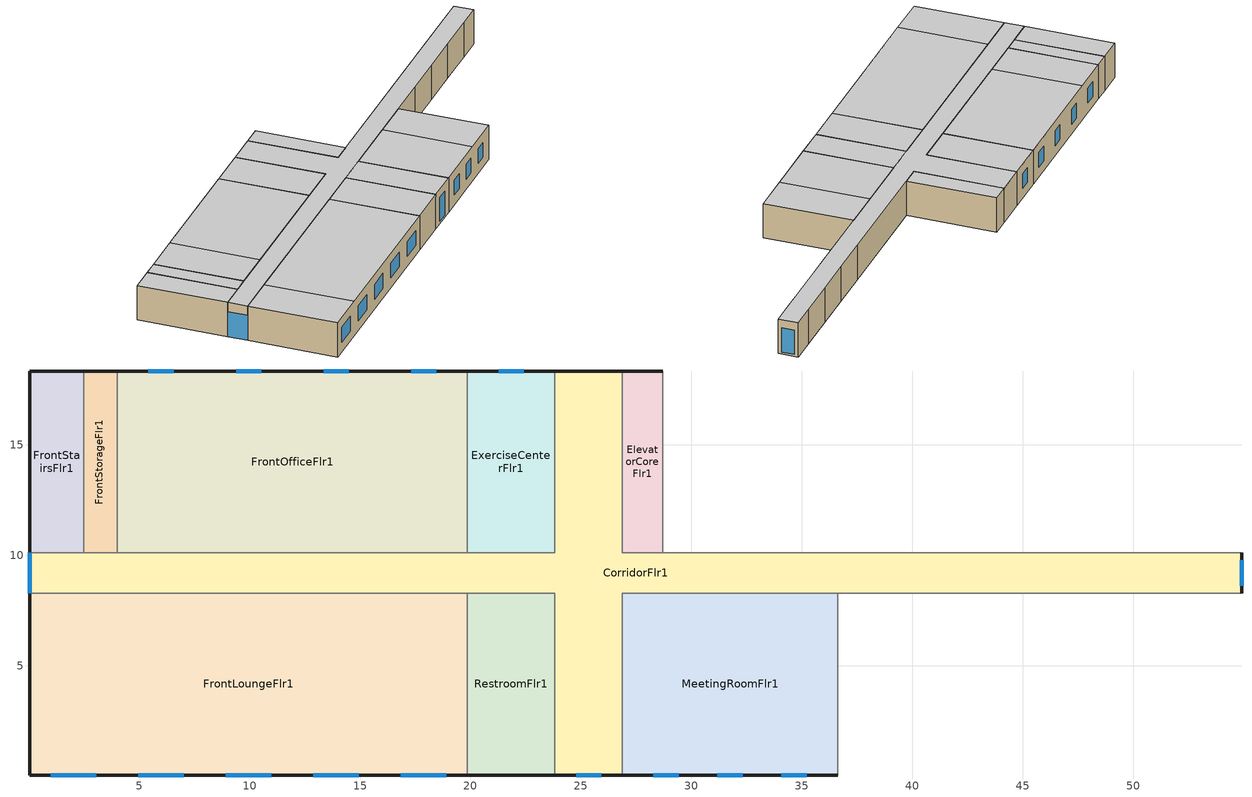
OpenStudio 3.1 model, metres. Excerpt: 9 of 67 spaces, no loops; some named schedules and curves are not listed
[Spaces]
CorridorFlr1
 floor outside (OtherFloorU071): 26.87,18.34 26.87,10.11 54.91,10.11 54.91,8.28 26.87,8.28 26.87,0.05 23.82,0.05 23.82,8.28 0.05,8.28 0.05,10.11 23.82,10.11 23.82,18.34 z0
 wall outside (MetalFrameWallU055): 26.87,18.34 23.82,18.34 / 0.05,10.11 0.05,8.28 / 23.82,0.05 26.87,0.05 / 54.91,8.28 54.91,10.11 z0:3.35
 wall to RearStairsFlr1 (MetalFrameWallInterior): 54.91,10.11 52.47,10.11 z0:3.35
 wall to ExerciseCenterFlr1 (MetalFrameWallInterior): 23.82,18.34 23.82,10.11 19.86,10.11 z0:3.35
 wall to FrontOfficeFlr1 (MetalFrameWallInterior): 19.86,10.11 4.01,10.11 z0:3.35
 wall to FrontStorageFlr1 (MetalFrameWallInterior): 4.01,10.11 2.49,10.11 z0:3.35
 wall to FrontStairsFlr1 (MetalFrameWallInterior): 2.49,10.11 0.05,10.11 z0:3.35
 wall to FrontLoungeFlr1 (MetalFrameWallInterior): 0.05,8.28 19.86,8.28 z0:3.35
 wall to RestroomFlr1 (MetalFrameWallInterior): 19.86,8.28 23.82,8.28 23.82,0.05 z0:3.35
 wall to MeetingRoomFlr1 (MetalFrameWallInterior): 26.87,0.05 26.87,8.28 36.62,8.28 z0:3.35
 wall to MechanicalRoomFlr1 (MetalFrameWallInterior): 36.62,8.28 40.59,8.28 z0:3.35
 wall to GuestRoom101 (MetalFrameWallInterior): 40.59,8.28 44.55,8.28 z0:3.35
 wall to GuestRoom102 (MetalFrameWallInterior): 44.55,8.28 48.51,8.28 z0:3.35
 wall to GuestRoom103 (MetalFrameWallInterior): 48.51,8.28 52.47,8.28 z0:3.35
 wall to RearStorageFlr1 (MetalFrameWallInterior): 52.47,8.28 54.91,8.28 z0:3.35
 wall to GuestRoom104 (MetalFrameWallInterior): 52.47,10.11 48.51,10.11 z0:3.35
 wall to GuestRoom105 (MetalFrameWallInterior): 48.51,10.11 44.55,10.11 z0:3.35
 wall to EmployeeLoungeFlr1 (MetalFrameWallInterior): 44.55,10.11 40.59,10.11 z0:3.35
 wall to LaundryRoomFlr1 (MetalFrameWallInterior): 40.59,10.11 28.7,10.11 z0:3.35
 wall to ElevatorCoreFlr1 (MetalFrameWallInterior): 28.7,10.11 26.87,10.11 26.87,18.34 z0:3.35
 window (Base_AllCZ_FixedWinU34_NRes): 0.05,10.11 0.05,8.28 z0:2.44; 24.78,0.05 25.92,0.05 / 54.91,8.62 54.91,9.76 z0.19:2.55
 ceiling to CorridorFlr2: 54.91,8.28 54.91,10.11 26.87,10.11 26.87,18.34 23.82,18.34 23.82,10.11 0.05,10.11 0.05,8.28 z3.35
 ceiling to GuestRoom206_208: 26.87,0.05 26.87,8.28 23.82,8.28 23.82,0.05 z3.35
ExerciseCenterFlr1
 floor outside (OtherFloorU071): 23.82,18.34 23.82,10.11 19.86,10.11 19.86,18.34 z0
 wall outside (MetalFrameWallU055): 23.82,18.34 19.86,18.34 z0:3.35
 wall to FrontOfficeFlr1 (MetalFrameWallInterior): 19.86,18.34 19.86,10.11 z0:3.35
 window (Base_AllCZ_FixedWinU34_NRes): 22.41,18.34 21.27,18.34 z0.95:2.4
 ceiling to GuestRoom220_223: 23.82,10.11 23.82,18.34 19.86,18.34 19.86,10.11 z3.35
FrontOfficeFlr1
 floor outside (OtherFloorU071): 19.86,18.34 19.86,10.11 4.01,10.11 4.01,18.34 z0
 wall outside (MetalFrameWallU055): 19.86,18.34 4.01,18.34 z0:3.35
 wall to FrontStorageFlr1 (MetalFrameWallInterior): 4.01,18.34 4.01,10.11 z0:3.35
 window (Base_AllCZ_FixedWinU34_NRes): 18.45,18.34 17.31,18.34 / 14.49,18.34 13.35,18.34 / 10.52,18.34 9.39,18.34 / 6.56,18.34 5.42,18.34 z0.95:2.4
 ceiling to GuestRoom220_223: 19.86,10.11 19.86,18.34 7.97,18.34 7.97,10.11 z3.35
 ceiling to GuestRoom224: 7.97,10.11 7.97,18.34 4.01,18.34 4.01,10.11 z3.35
FrontStorageFlr1
 floor outside (OtherFloorU071): 4.01,18.34 4.01,10.11 2.49,10.11 2.49,18.34 z0
 wall outside (MetalFrameWallU055): 4.01,18.34 2.49,18.34 z0:3.35
 wall to FrontStairsFlr1: 2.49,18.34 2.49,10.11 z0:3.35
 ceiling to FrontStorageFlr2: 4.01,10.11 4.01,18.34 2.49,18.34 2.49,10.11 z3.35
FrontStairsFlr1
 floor outside (OtherFloorU071): 2.49,18.34 2.49,10.11 0.05,10.11 0.05,18.34 z0
 wall outside (MetalFrameWallU055): 2.49,18.34 0.05,18.34 0.05,10.11 z0:3.35
 ceiling to FrontStairsFlr2: 2.49,10.11 2.49,18.34 0.05,18.34 0.05,10.11 z3.35
FrontLoungeFlr1
 floor outside (OtherFloorU071): 19.86,8.28 19.86,0.05 0.05,0.05 0.05,8.28 z0
 wall outside (MetalFrameWallU055): 0.05,8.28 0.05,0.05 19.86,0.05 z0:3.35
 wall to RestroomFlr1 (MetalFrameWallInterior): 19.86,0.05 19.86,8.28 z0:3.35
 window (Base_AllCZ_FixedWinU34_NRes): 1,0.05 3.06,0.05 / 4.97,0.05 7.02,0.05 / 8.93,0.05 10.98,0.05 / 12.89,0.05 14.94,0.05 / 16.85,0.05 18.91,0.05 z0.95:2.4
 ceiling to GuestRoom201: 4.01,0.05 4.01,8.28 0.05,8.28 0.05,0.05 z3.35
 ceiling to GuestRoom202_205: 19.86,0.05 19.86,8.28 4.01,8.28 4.01,0.05 z3.35
RestroomFlr1
 floor outside (OtherFloorU071): 23.82,8.28 23.82,0.05 19.86,0.05 19.86,8.28 z0
 wall outside (MetalFrameWallU055): 19.86,0.05 23.82,0.05 z0:3.35
 ceiling to GuestRoom206_208: 23.82,0.05 23.82,8.28 19.86,8.28 19.86,0.05 z3.35
MeetingRoomFlr1
 floor outside (OtherFloorU071): 36.62,8.28 36.62,0.05 26.87,0.05 26.87,8.28 z0
 wall outside (MetalFrameWallU055): 26.87,0.05 36.62,0.05 z0:3.35
 wall to MechanicalRoomFlr1: 36.62,0.05 36.62,8.28 z0:3.35
 window (Base_AllCZ_FixedWinU34_NRes): 28.28,0.05 29.42,0.05 / 34.07,0.05 35.21,0.05 / 31.18,0.05 32.32,0.05 z0.95:2.4
 ceiling to GuestRoom206_208: 32.66,0.05 32.66,8.28 26.87,8.28 26.87,0.05 z3.35
 ceiling to GuestRoom209_212: 36.62,0.05 36.62,8.28 32.66,8.28 32.66,0.05 z3.35
ElevatorCoreFlr1
 floor outside (OtherFloorU071): 28.7,18.34 28.7,10.11 26.87,10.11 26.87,18.34 z0
 wall outside (MetalFrameWallU055): 28.7,18.34 26.87,18.34 z0:3.35
 wall to LaundryRoomFlr1 (MetalFrameWallInterior): 28.7,10.11 28.7,18.34 z0:3.35
 ceiling to ElevatorCoreFlr2: 28.7,10.11 28.7,18.34 26.87,18.34 26.87,10.11 z3.35
[Site]
SACRAMENTO EXECUTIVE: Latitude {deg}=38.58; Longitude {deg}=-121.49; Time Zone {hr}=-8; Elevation {m}=4.572
[SizingPeriod:DesignDay] Barometric Pressure {Pa}=101284; Wind Speed {m/s}=2.3; Sky Clearness=0; Rain Indicator=0; Snow Indicator=0; Day of Month=21; Daylight Saving Time Indicator=0; Humidity Indicating Type=Wetbulb; Dry-Bulb Temperature Range Modifier Type=DefaultMultipliers
Name | Maximum Dry-Bulb Temperature {C} | Daily Dry-Bulb Temperature Range {deltaC} | Humidity Indicating Conditions at Maximum Dry-Bulb | Wind Direction {deg} | Month | Day Type | Solar Model Indicator | ASHRAE Taub | ASHRAE Taud
SACRAMENTO EXECUTIVE Ann Htg 99.6% Condns DB | -0.3 | 0 | -0.3 | 330 | 12 | WinterDesignDay | ASHRAEClearSky
SACRAMENTO EXECUTIVE  June .4% Condns DB=>MCWB | 39.4 | 16.5 | 21.6 | 220 | 6 | SummerDesignDay | ASHRAETau | 0.362 | 2.413
SACRAMENTO EXECUTIVE  July .4% Condns DB=>MCWB | 40.1 | 17.7 | 22 | 220 | 7 | SummerDesignDay | ASHRAETau | 0.363 | 2.407
SACRAMENTO EXECUTIVE  August .4% Condns DB=>MCWB | 40.1 | 17.5 | 21.2 | 220 | 8 | SummerDesignDay | ASHRAETau | 0.347 | 2.442
[Site:WaterMainsTemperature]
Calculation Method=Schedule; Temperature Schedule=WaterMainCZ12
[Building]
Hotel Small: North Axis {deg}=0
[Material]
Name | Roughness | Thickness {m} | Conductivity {W/m-K} | Density {kg/m3} | Specific Heat {J/kg-K} | Thermal Absorptance | Solar Absorptance | Visible Absorptance
Stucco - 7/8 in. | MediumRough | 0.022352 | 0.700948 | 1855.1 | 837.36 | 0.9 | 0.7 | 0.8
Air - Metal Wall Framing - 16 or 24 in. OC; Air - Metal Wall Framing - 16 or 24 in. OC 2 | Smooth | 0.1397 | 1.22017 | 1.28148 | 1004.832
Gypsum Board - 1/2 in. | Smooth | 0.0127 | 0.158656 | 640.739 | 1130.436 | 0.9 | 0.7 | 0.8
Gypsum Board - 5/8 in. | MediumRough | 0.016002 | 0.158656 | 640.739 | 1130.436 | 0.9 | 0.7 | 0.8
Plywood - 5/8 in. | Smooth | 0.016002 | 0.11544 | 480.554 | 1884.06
Carpet - 3/4 in. | Smooth | 0.01905 | 0.0455183 | 288.332 | 1381.644 | 0.9 | 0.7 | 0.8
Compliance Insulation R9.83 | MediumRough | 0.0398691 | 0.0230188 | 16.0185 | 1130.436 | 0.9 | 0.7 | 0.8
Compliance Insulation R14.60 | Smooth | 0.0591861 | 0.0230188 | 16.0185 | 1130.436
Compliance Insulation R1.41 | Smooth | 0.00571591 | 0.0230188 | 16.0185 | 1130.436
Compliance Insulation R0.02 | Smooth | 8.10768e-05 | 0.0230188 | 16.0185 | 1130.436
[Construction]
MetalFrameWallU055: Stucco - 7/8 in., Compliance Insulation R14.60, Compliance Insulation R1.41, Compliance Insulation R0.02, Compliance Insulation R0.02, Air - Metal Wall Framing - 16 or 24 in. OC, Gypsum Board - 1/2 in.
MetalFrameWallInterior: Gypsum Board - 5/8 in., Air - Metal Wall Framing - 16 or 24 in. OC 2, Gypsum Board - 5/8 in.
OtherFloorU071: Compliance Insulation R9.83, Plywood - 5/8 in., Carpet - 3/4 in.
Base_AllCZ_FixedWinU34_NRes: Base_AllCZ_FixedWinU34_NRes Material
[WindowMaterial:SimpleGlazingSystem]
Base_AllCZ_FixedWinU34_NRes Material: U-Factor {W/m2-K}=1.93061; Solar Heat Gain Coefficient=0.22; Visible Transmittance=0.42
[Space] Building Story=Building Story 1
Name | Thermal Zone | Design Specification Outdoor Air Object
CorridorFlr1; ElevatorCoreFlr1 | CorridorFlr1 Thermal Zone | CorridorFlr1 Thermal Zone Design Specification Outdoor Air
ExerciseCenterFlr1 | ExerciseCenterFlr1 Thermal Zone | ExerciseCenterFlr1 Thermal Zone Design Specification Outdoor Air
FrontLoungeFlr1 | FrontLoungeFlr1 Thermal Zone | FrontLoungeFlr1 Thermal Zone Design Specification Outdoor Air
FrontOfficeFlr1 | FrontOfficeFlr1 Thermal Zone | FrontOfficeFlr1 Thermal Zone Design Specification Outdoor Air
FrontStairsFlr1 | FrontStairsFlr1 Thermal Zone | FrontStairsFlr1 Thermal Zone Design Specification Outdoor Air
FrontStorageFlr1 | FrontStorageFlr1 Thermal Zone | FrontStorageFlr1 Thermal Zone Design Specification Outdoor Air
MeetingRoomFlr1 | MeetingRoomFlr1 Thermal Zone | MeetingRoomFlr1 Thermal Zone Design Specification Outdoor Air
RestroomFlr1 | RestroomFlr1 Thermal Zone | RestroomFlr1 Thermal Zone Design Specification Outdoor Air
[ThermalZone] Multiplier=1; Use Ideal Air Loads=No
Name | Thermostat
CorridorFlr1 Thermal Zone | CorridorFlr1 Thermal Zone Thermostat
ExerciseCenterFlr1 Thermal Zone | ExerciseCenterFlr1 Thermal Zone Thermostat
FrontLoungeFlr1 Thermal Zone | FrontLoungeFlr1 Thermal Zone Thermostat
FrontOfficeFlr1 Thermal Zone | FrontOfficeFlr1 Thermal Zone Thermostat
MeetingRoomFlr1 Thermal Zone | MeetingRoomFlr1 Thermal Zone Thermostat
FrontStairsFlr1 Thermal Zone | FrontStairsFlr1 Thermal Zone Thermostat
FrontStorageFlr1 Thermal Zone | FrontStorageFlr1 Thermal Zone Thermostat
RestroomFlr1 Thermal Zone | RestroomFlr1 Thermal Zone Thermostat
[Sizing:Zone] Zone Cooling Design Supply Air Temperature Input Method=TemperatureDifference; Zone Cooling Design Supply Air Temperature {C}=14; Zone Cooling Design Supply Air Temperature Difference {deltaC}=11.1111; Zone Heating Design Supply Air Temperature Input Method=TemperatureDifference; Zone Heating Design Supply Air Temperature {C}=40; Zone Heating Design Supply Air Temperature Difference {deltaC}=15; Zone Cooling Design Supply Air Humidity Ratio {kg-H2O/kg-air}=0.0085; Zone Heating Design Supply Air Humidity Ratio {kg-H2O/kg-air}=0.008; Zone Heating Sizing Factor=1; Zone Cooling Sizing Factor=1; Cooling Design Air Flow Method=DesignDay; Cooling Minimum Air Flow per Zone Floor Area {m3/s-m2}=0; Cooling Minimum Air Flow {m3/s}=0; Cooling Minimum Air Flow Fraction=0; Heating Design Air Flow Method=DesignDay; Heating Maximum Air Flow per Zone Floor Area {m3/s-m2}=0; Heating Maximum Air Flow {m3/s}=0; Heating Maximum Air Flow Fraction=0; Account for Dedicated Outdoor Air System=No; Dedicated Outdoor Air System Control Strategy=NeutralSupplyAir; Dedicated Outdoor Air Low Setpoint Temperature for Design {C}=autosize; Dedicated Outdoor Air High Setpoint Temperature for Design {C}=autosize
GuestRoom101 Thermal Zone; GuestRoom102 Thermal Zone; GuestRoom103 Thermal Zone; GuestRoom104 Thermal Zone; GuestRoom105 Thermal Zone; GuestRoom201 Thermal Zone; GuestRoom202_205 Thermal Zone; GuestRoom206_208 Thermal Zone; GuestRoom209_212 Thermal Zone; GuestRoom213 Thermal Zone; GuestRoom214 Thermal Zone; GuestRoom215_218 Thermal Zone; GuestRoom219 Thermal Zone; GuestRoom220_223 Thermal Zone; GuestRoom224 Thermal Zone; GuestRoom301 Thermal Zone; GuestRoom302_305 Thermal Zone; GuestRoom306_308 Thermal Zone; GuestRoom309_312 Thermal Zone; GuestRoom313 Thermal Zone; GuestRoom314 Thermal Zone; GuestRoom315_318 Thermal Zone; GuestRoom319 Thermal Zone; GuestRoom320_323 Thermal Zone; GuestRoom324 Thermal Zone; GuestRoom401 Thermal Zone; GuestRoom402_405 Thermal Zone; GuestRoom406_408 Thermal Zone; GuestRoom409_412 Thermal Zone; GuestRoom413 Thermal Zone; GuestRoom414 Thermal Zone; GuestRoom415_418 Thermal Zone; GuestRoom419 Thermal Zone; GuestRoom420_423 Thermal Zone; GuestRoom424 Thermal Zone
[Zone equipment]
GuestRoom101 Thermal Zone: GuestRoom101 Thermal Zone BaseExhFan, BaseZnSys1
GuestRoom102 Thermal Zone: GuestRoom102 Thermal Zone BaseExhFan, BaseZnSys1-2
GuestRoom103 Thermal Zone: GuestRoom103 Thermal Zone BaseExhFan, BaseZnSys1-3
GuestRoom104 Thermal Zone: GuestRoom104 Thermal Zone BaseExhFan, BaseZnSys1-4
GuestRoom105 Thermal Zone: GuestRoom105 Thermal Zone BaseExhFan, BaseZnSys1-5
GuestRoom201 Thermal Zone: GuestRoom201 Thermal Zone BaseExhFan, BaseZnSys1-6
GuestRoom202_205 Thermal Zone: GuestRoom202_205 Thermal Zone BaseExhFan, BaseZnSys1-7
GuestRoom206_208 Thermal Zone: GuestRoom206_208 Thermal Zone BaseExhFan, BaseZnSys1-8
GuestRoom209_212 Thermal Zone: GuestRoom209_212 Thermal Zone BaseExhFan, BaseZnSys1-9
GuestRoom213 Thermal Zone: GuestRoom213 Thermal Zone BaseExhFan, BaseZnSys1-10
GuestRoom214 Thermal Zone: GuestRoom214 Thermal Zone BaseExhFan, BaseZnSys1-11
GuestRoom215_218 Thermal Zone: GuestRoom215_218 Thermal Zone BaseExhFan, BaseZnSys1-12
GuestRoom219 Thermal Zone: GuestRoom219 Thermal Zone BaseExhFan, BaseZnSys1-13
GuestRoom220_223 Thermal Zone: GuestRoom220_223 Thermal Zone BaseExhFan, BaseZnSys1-14
GuestRoom224 Thermal Zone: GuestRoom224 Thermal Zone BaseExhFan, BaseZnSys1-15
GuestRoom301 Thermal Zone: GuestRoom301 Thermal Zone BaseExhFan, BaseZnSys1-16
GuestRoom302_305 Thermal Zone: GuestRoom302_305 Thermal Zone BaseExhFan, BaseZnSys1-17
GuestRoom306_308 Thermal Zone: GuestRoom306_308 Thermal Zone BaseExhFan, BaseZnSys1-18
GuestRoom309_312 Thermal Zone: GuestRoom309_312 Thermal Zone BaseExhFan, BaseZnSys1-19
GuestRoom313 Thermal Zone: GuestRoom313 Thermal Zone BaseExhFan, BaseZnSys1-20
GuestRoom314 Thermal Zone: GuestRoom314 Thermal Zone BaseExhFan, BaseZnSys1-21
GuestRoom315_318 Thermal Zone: GuestRoom315_318 Thermal Zone BaseExhFan, BaseZnSys1-22
GuestRoom319 Thermal Zone: GuestRoom319 Thermal Zone BaseExhFan, BaseZnSys1-23
GuestRoom320_323 Thermal Zone: GuestRoom320_323 Thermal Zone BaseExhFan, BaseZnSys1-24
GuestRoom324 Thermal Zone: GuestRoom324 Thermal Zone BaseExhFan, BaseZnSys1-25
GuestRoom401 Thermal Zone: GuestRoom401 Thermal Zone BaseExhFan, BaseZnSys1-26
GuestRoom402_405 Thermal Zone: GuestRoom402_405 Thermal Zone BaseExhFan, BaseZnSys1-27
GuestRoom406_408 Thermal Zone: GuestRoom406_408 Thermal Zone BaseExhFan, BaseZnSys1-28
GuestRoom409_412 Thermal Zone: GuestRoom409_412 Thermal Zone BaseExhFan, BaseZnSys1-29
GuestRoom413 Thermal Zone: GuestRoom413 Thermal Zone BaseExhFan, BaseZnSys1-30
GuestRoom414 Thermal Zone: GuestRoom414 Thermal Zone BaseExhFan, BaseZnSys1-31
GuestRoom415_418 Thermal Zone: GuestRoom415_418 Thermal Zone BaseExhFan, BaseZnSys1-32
GuestRoom419 Thermal Zone: GuestRoom419 Thermal Zone BaseExhFan, BaseZnSys1-33
GuestRoom420_423 Thermal Zone: GuestRoom420_423 Thermal Zone BaseExhFan, BaseZnSys1-34
GuestRoom424 Thermal Zone: GuestRoom424 Thermal Zone BaseExhFan, BaseZnSys1-35
[BuildingStory]
Building Story 1
[People:Definition] Number of People Calculation Method=People/Area; Fraction Radiant=0.3
Name | People per Space Floor Area {person/m2} | Sensible Heat Fraction
CorridorFlr1 People Definition; ExerciseCenterFlr1 People Definition; FrontStairsFlr1 People Definition; FrontStorageFlr1 People Definition; RestroomFlr1 People Definition | 0.0538196 | 0.5
FrontLoungeFlr1 People Definition; MeetingRoomFlr1 People Definition | 0.768866 | 0.555556
FrontOfficeFlr1 People Definition | 0.0538196 | 0.555556
[People] Number of People Schedule=AssemblyOccupancy; Multiplier=1
Name | People Definition | Space or SpaceType | Activity Level Schedule
CorridorFlr1 People | CorridorFlr1 People Definition | CorridorFlr1 | CorridorFlr1 People Activity Level
ExerciseCenterFlr1 People | ExerciseCenterFlr1 People Definition | ExerciseCenterFlr1 | ExerciseCenterFlr1 People Activity Level
FrontLoungeFlr1 People | FrontLoungeFlr1 People Definition | FrontLoungeFlr1 | FrontLoungeFlr1 People Activity Level
FrontOfficeFlr1 People | FrontOfficeFlr1 People Definition | FrontOfficeFlr1 | FrontOfficeFlr1 People Activity Level
FrontStairsFlr1 People | FrontStairsFlr1 People Definition | FrontStairsFlr1 | FrontStairsFlr1 People Activity Level
FrontStorageFlr1 People | FrontStorageFlr1 People Definition | FrontStorageFlr1 | FrontStorageFlr1 People Activity Level
MeetingRoomFlr1 People | MeetingRoomFlr1 People Definition | MeetingRoomFlr1 | MeetingRoomFlr1 People Activity Level
RestroomFlr1 People | RestroomFlr1 People Definition | RestroomFlr1 | RestroomFlr1 People Activity Level
[SpaceInfiltration:DesignFlowRate] Design Flow Rate Calculation Method=Flow/ExteriorWallArea; Flow per Exterior Surface Area {m3/s-m2}=0.00119482; Constant Term Coefficient=0; Temperature Term Coefficient=0; Velocity Term Coefficient=0.224052; Velocity Squared Term Coefficient=0
Name | Space or SpaceType | Schedule
CorridorFlr1 Space Infiltration Design Flow Rate 1 | CorridorFlr1 | AssemblyInfiltration
ElevatorCoreFlr1 Space Infiltration Design Flow Rate 1 | ElevatorCoreFlr1 | On
ExerciseCenterFlr1 Space Infiltration Design Flow Rate 1 | ExerciseCenterFlr1 | AssemblyInfiltration
FrontLoungeFlr1 Space Infiltration Design Flow Rate 1 | FrontLoungeFlr1 | AssemblyInfiltration
FrontOfficeFlr1 Space Infiltration Design Flow Rate 1 | FrontOfficeFlr1 | AssemblyInfiltration
FrontStairsFlr1 Space Infiltration Design Flow Rate 1 | FrontStairsFlr1 | AssemblyInfiltration
FrontStorageFlr1 Space Infiltration Design Flow Rate 1 | FrontStorageFlr1 | AssemblyInfiltration
MeetingRoomFlr1 Space Infiltration Design Flow Rate 1 | MeetingRoomFlr1 | AssemblyInfiltration
RestroomFlr1 Space Infiltration Design Flow Rate 1 | RestroomFlr1 | AssemblyInfiltration
[Lights:Definition] Design Level Calculation Method=Watts/Area; Fraction Radiant=0.97; Return Air Fraction=0
Name | Watts per Space Floor Area {W/m2}
CorridorFlr1 Regulated Lights Definition; ExerciseCenterFlr1 Regulated Lights Definition; FrontStairsFlr1 Regulated Lights Definition; FrontStorageFlr1 Regulated Lights Definition; RestroomFlr1 Regulated Lights Definition | 4.30556
FrontLoungeFlr1 Regulated Lights Definition; MeetingRoomFlr1 Regulated Lights Definition | 9.14932
FrontOfficeFlr1 Regulated Lights Definition | 6.45835
[Lights] Schedule=AssemblyLights; Fraction Replaceable=1
Name | Lights Definition | Space or SpaceType
CorridorFlr1 Regulated Lights | CorridorFlr1 Regulated Lights Definition | CorridorFlr1
ExerciseCenterFlr1 Regulated Lights | ExerciseCenterFlr1 Regulated Lights Definition | ExerciseCenterFlr1
FrontLoungeFlr1 Regulated Lights | FrontLoungeFlr1 Regulated Lights Definition | FrontLoungeFlr1
FrontOfficeFlr1 Regulated Lights | FrontOfficeFlr1 Regulated Lights Definition | FrontOfficeFlr1
FrontStairsFlr1 Regulated Lights | FrontStairsFlr1 Regulated Lights Definition | FrontStairsFlr1
FrontStorageFlr1 Regulated Lights | FrontStorageFlr1 Regulated Lights Definition | FrontStorageFlr1
MeetingRoomFlr1 Regulated Lights | MeetingRoomFlr1 Regulated Lights Definition | MeetingRoomFlr1
RestroomFlr1 Regulated Lights | RestroomFlr1 Regulated Lights Definition | RestroomFlr1
[ElectricEquipment:Definition] Design Level Calculation Method=Watts/Area; Fraction Latent=0; Fraction Radiant=0.2; Fraction Lost=0
Name | Watts per Space Floor Area {W/m2}
FrontLoungeFlr1 Recepticle Loads Definition; MeetingRoomFlr1 Recepticle Loads Definition | 5.38196
FrontOfficeFlr1 Recepticle Loads Definition | 16.1459
[ElectricEquipment] Schedule=AssemblyReceptacle
Name | Electric Equipment Definition | Space or SpaceType
FrontLoungeFlr1 Recepticle Loads | FrontLoungeFlr1 Recepticle Loads Definition | FrontLoungeFlr1
FrontOfficeFlr1 Recepticle Loads | FrontOfficeFlr1 Recepticle Loads Definition | FrontOfficeFlr1
MeetingRoomFlr1 Recepticle Loads | MeetingRoomFlr1 Recepticle Loads Definition | MeetingRoomFlr1
[AvailabilityManager:NightCycle] Applicability Schedule=Always On Discrete; Control Type=CycleOnAny; Thermostat Tolerance {deltaC}=1.11111; Cycling Run Time Control Type=ThermostatWithMinimumRunTime; Cycling Run Time {s}=900
Availability Manager Night Cycle 1; Availability Manager Night Cycle 2; Availability Manager Night Cycle 3; Availability Manager Night Cycle 4
[Coil:Cooling:DX:SingleSpeed] Availability Schedule=Always On Discrete; Rated Total Cooling Capacity {W}=autosize; Rated Sensible Heat Ratio=autosize; Rated COP {W/W}=3; Rated Air Flow Rate {m3/s}=autosize; Rated Evaporator Fan Power Per Volume Flow Rate {W/(m3/s)}=773.3; Total Cooling Capacity Function of Temperature Curve=CoilClgDXQRatio_fTwbToadbSI; Total Cooling Capacity Function of Flow Fraction Curve=CoilClgDXSnglQRatio_fCFMRatio; Energy Input Ratio Function of Temperature Curve=CoilClgDXEIRRatio_fTwbToadbSI; Energy Input Ratio Function of Flow Fraction Curve=CoilClgDXSnglEIRRatio_fCFMRatio; Part Load Fraction Correlation Curve=CoilClgDXEIRRatio_fQFrac; Minimum Outdoor Dry-Bulb Temperature for Compressor Operation {C}=-25; Condenser Type=AirCooled; Evaporative Condenser Effectiveness=0; Evaporative Condenser Air Flow Rate {m3/s}=Autosize; Evaporative Condenser Pump Rated Power Consumption {W}=Autosize; Crankcase Heater Capacity {W}=0; Maximum Outdoor Dry-Bulb Temperature for Crankcase Heater Operation {C}=0; Basin Heater Capacity {W/K}=0; Basin Heater Setpoint Temperature {C}=10
BaseSys1 CoilClg; BaseSys1 CoilClg-2; BaseSys1 CoilClg-3; BaseSys1 CoilClg-4; BaseSys1 CoilClg-5; BaseSys1 CoilClg-6; BaseSys1 CoilClg-7; BaseSys1 CoilClg-8; BaseSys1 CoilClg-9; BaseSys1 CoilClg-10; BaseSys1 CoilClg-11; BaseSys1 CoilClg-12; BaseSys1 CoilClg-13; BaseSys1 CoilClg-14; BaseSys1 CoilClg-15; BaseSys1 CoilClg-16; BaseSys1 CoilClg-17; BaseSys1 CoilClg-18; BaseSys1 CoilClg-19; BaseSys1 CoilClg-20; BaseSys1 CoilClg-21; BaseSys1 CoilClg-22; BaseSys1 CoilClg-23; BaseSys1 CoilClg-24; BaseSys1 CoilClg-25; BaseSys1 CoilClg-26; BaseSys1 CoilClg-27; BaseSys1 CoilClg-28; BaseSys1 CoilClg-29; BaseSys1 CoilClg-30; BaseSys1 CoilClg-31; BaseSys1 CoilClg-32; BaseSys1 CoilClg-33; BaseSys1 CoilClg-34; BaseSys1 CoilClg-35
[ThermostatSetpoint:DualSetpoint] Heating Setpoint Temperature Schedule=AssemblyHtgSetpt; Cooling Setpoint Temperature Schedule=AssemblyClgSetpt
CorridorFlr1 Thermal Zone Thermostat; ExerciseCenterFlr1 Thermal Zone Thermostat; FrontLoungeFlr1 Thermal Zone Thermostat; FrontOfficeFlr1 Thermal Zone Thermostat; MeetingRoomFlr1 Thermal Zone Thermostat; FrontStairsFlr1 Thermal Zone Thermostat; FrontStorageFlr1 Thermal Zone Thermostat; RestroomFlr1 Thermal Zone Thermostat
[DesignSpecification:OutdoorAir] Outdoor Air Method=Maximum; Outdoor Air Flow per Person {m3/s-person}=0
Name | Outdoor Air Flow per Floor Area {m3/s-m2}
CorridorFlr1 Thermal Zone Design Specification Outdoor Air; ExerciseCenterFlr1 Thermal Zone Design Specification Outdoor Air; FrontOfficeFlr1 Thermal Zone Design Specification Outdoor Air; FrontStairsFlr1 Thermal Zone Design Specification Outdoor Air; FrontStorageFlr1 Thermal Zone Design Specification Outdoor Air; RestroomFlr1 Thermal Zone Design Specification Outdoor Air | 0.000762
FrontLoungeFlr1 Thermal Zone Design Specification Outdoor Air; MeetingRoomFlr1 Thermal Zone Design Specification Outdoor Air | 0.00254
